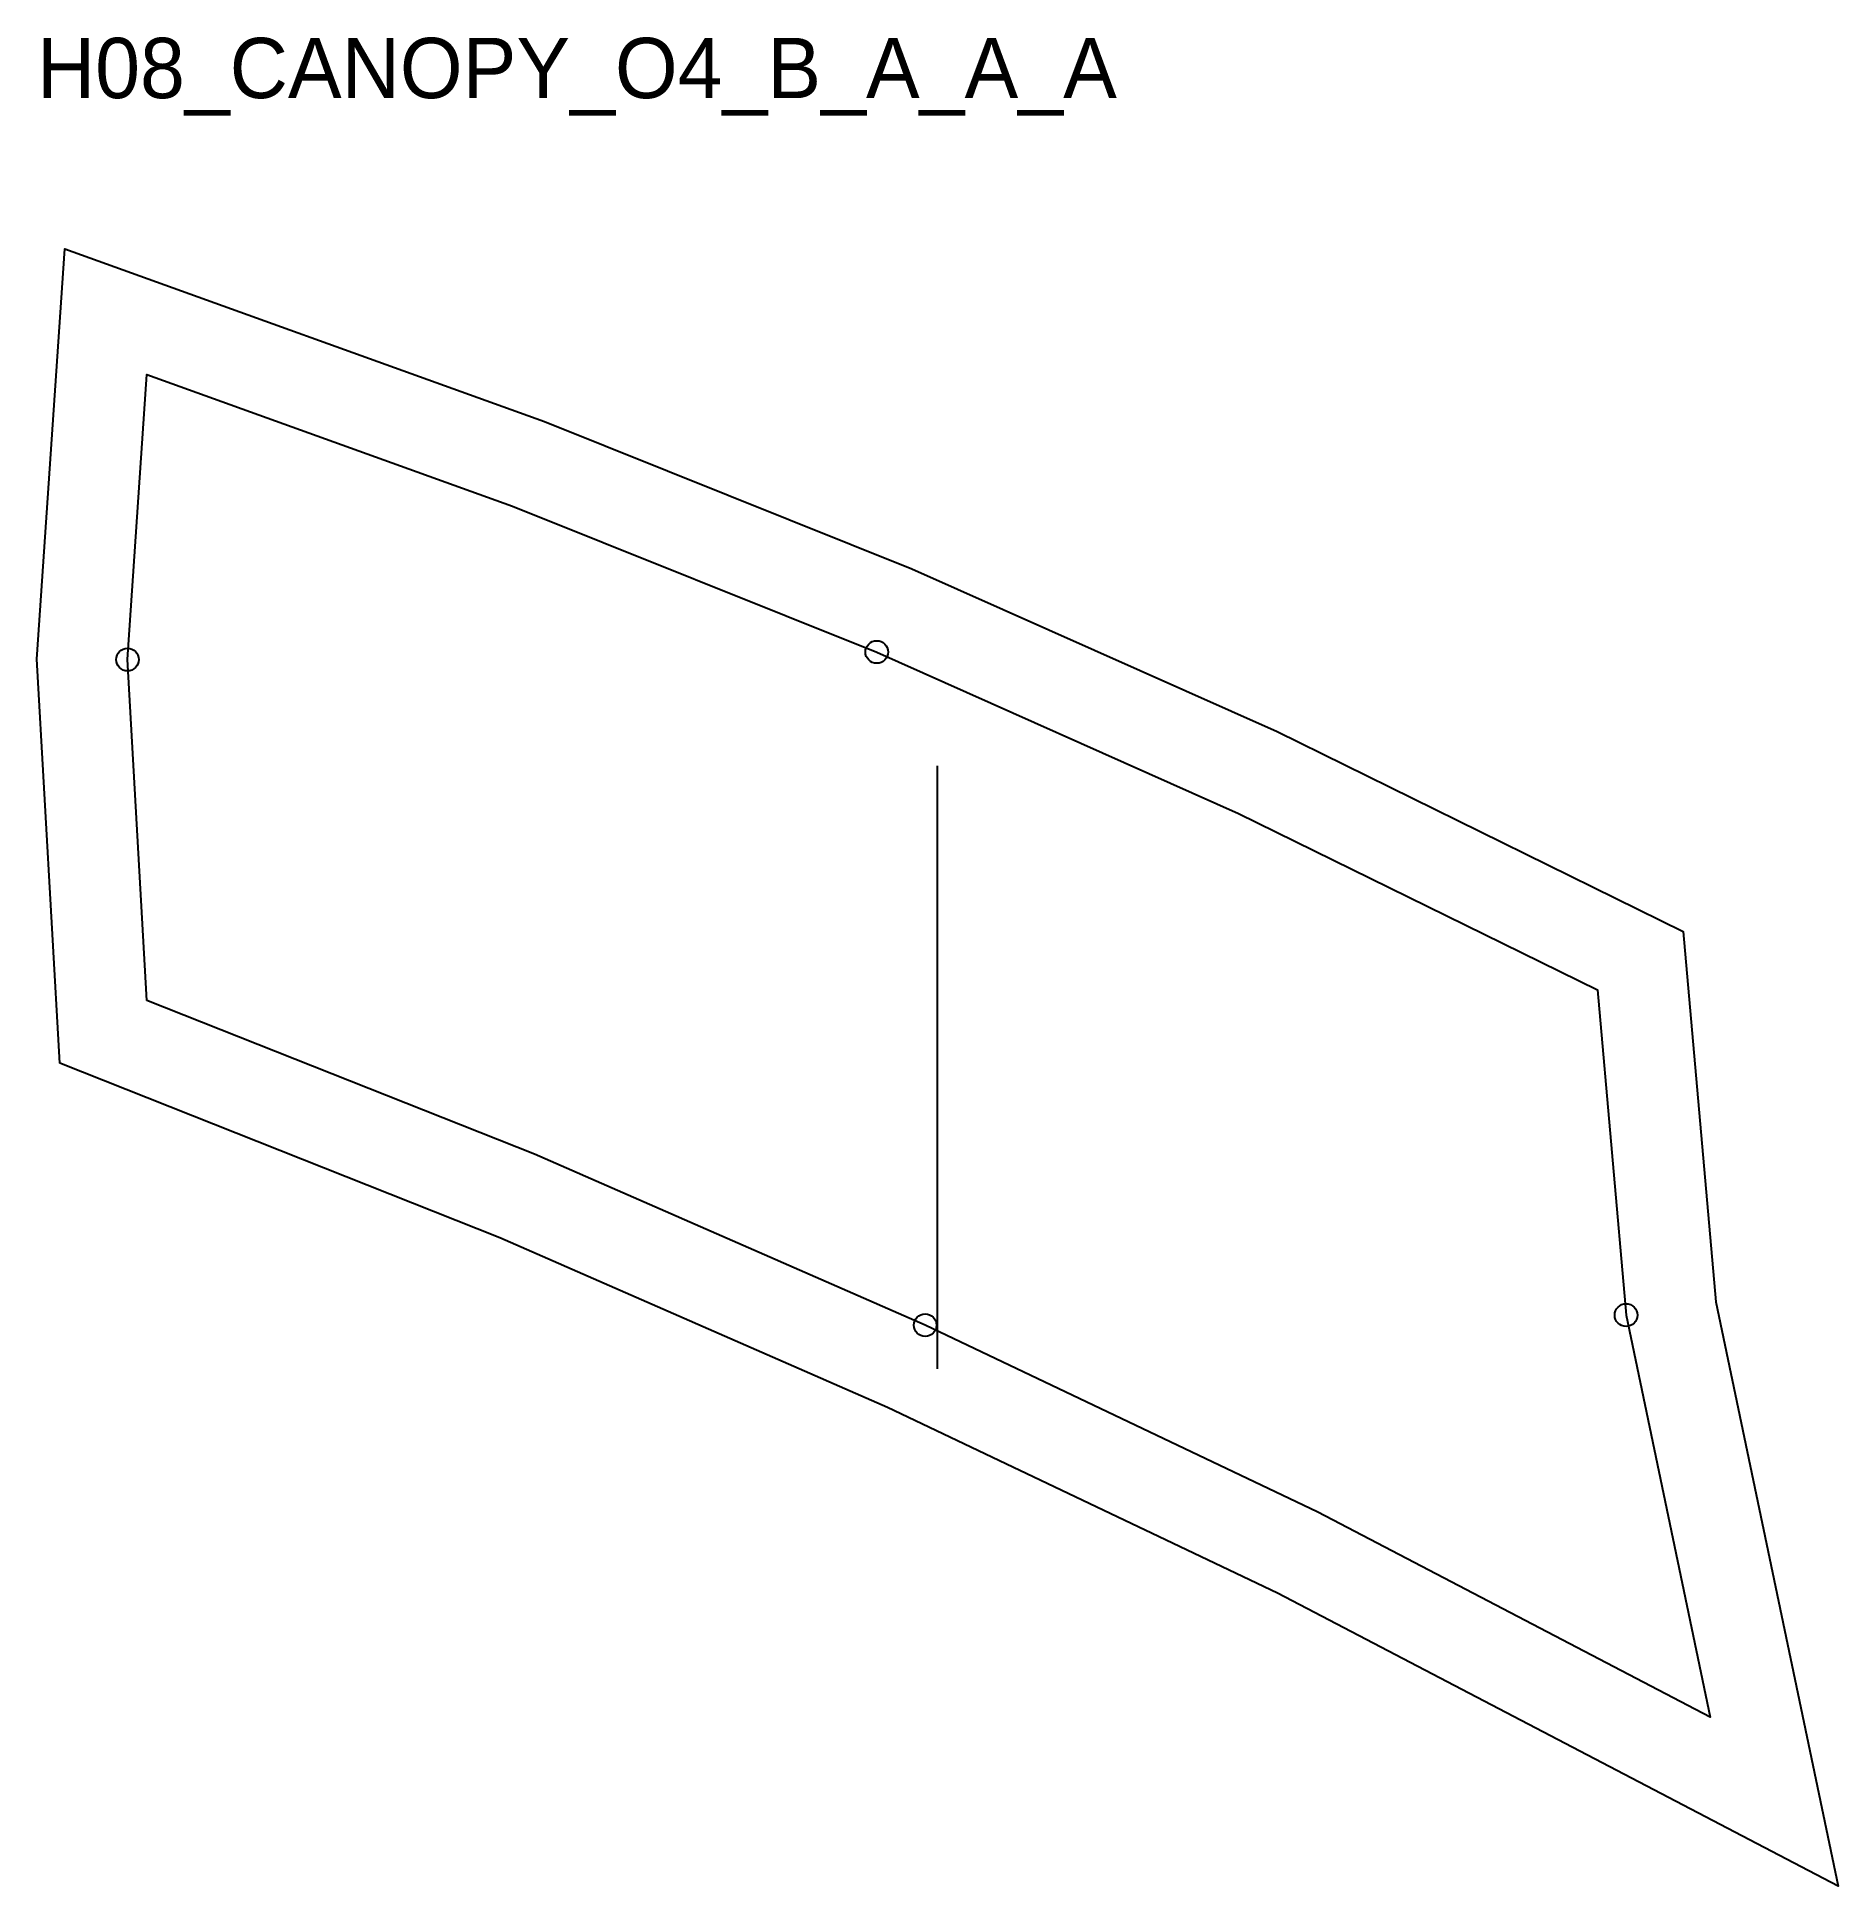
# Model space of a CAD drawing. Header units: millimetres. Extents: x -15 to 224, y -117 to 128.
import ezdxf

# ---------------------------------------------------------------- set-up
doc = ezdxf.new("R2010")
doc.units = ezdxf.units.MM
for name, color, linetype in [('CUT', 1, 'Continuous'), ('GRAIN', 3, 'Continuous'), ('ID', 7, 'Continuous'), ('NOTCH', 2, 'Continuous'), ('SEAM', 5, 'Continuous')]:
    doc.layers.add(name, color=color, linetype=linetype)

msp = doc.modelspace()

# ---------------------------------------------------------------- linework, layer by layer
at = {"layer": 'CUT'}
msp.add_lwpolyline([(-11.55, -8.33), (-14.59, 45.3), (-10.89, 99.72), (52.76, 76.82), (101.53, 57.29), (149.98, 35.68), (203.86, 9.18), (208.19, -39.97), (224.42, -117.48), (150.04, -78.62), (98.3, -53.99), (46.83, -31.48), (-11.55, -8.33)], close=True, dxfattribs=at)
at = {"layer": 'GRAIN'}
msp.add_line((104.92, -48.88), (104.92, 31.12), dxfattribs=at)
at = {"layer": 'NOTCH'}
for centre in [(-2.57, 45.23), (96.85, 46.24), (103.29, -43.07), (196.29, -41.73)]:
    msp.add_circle(centre, 1.5, dxfattribs=at)
at = {"layer": 'SEAM'}
msp.add_lwpolyline([(0, 0), (-2.57, 45.23), (0, 83.04), (48.5, 65.6), (96.85, 46.24), (144.88, 24.81), (192.5, 1.4), (196.29, -41.73), (207.47, -95.08), (155.4, -67.88), (103.29, -43.07), (51.45, -20.4)], close=True, dxfattribs=at)

# ---------------------------------------------------------------- texts
at = {"layer": 'ID'}
msp.add_text('H08_CANOPY_O4_B_A_A_A', height=8, dxfattribs=at).set_placement((-14.59, 119.72))

doc.saveas('drawing.dxf')
